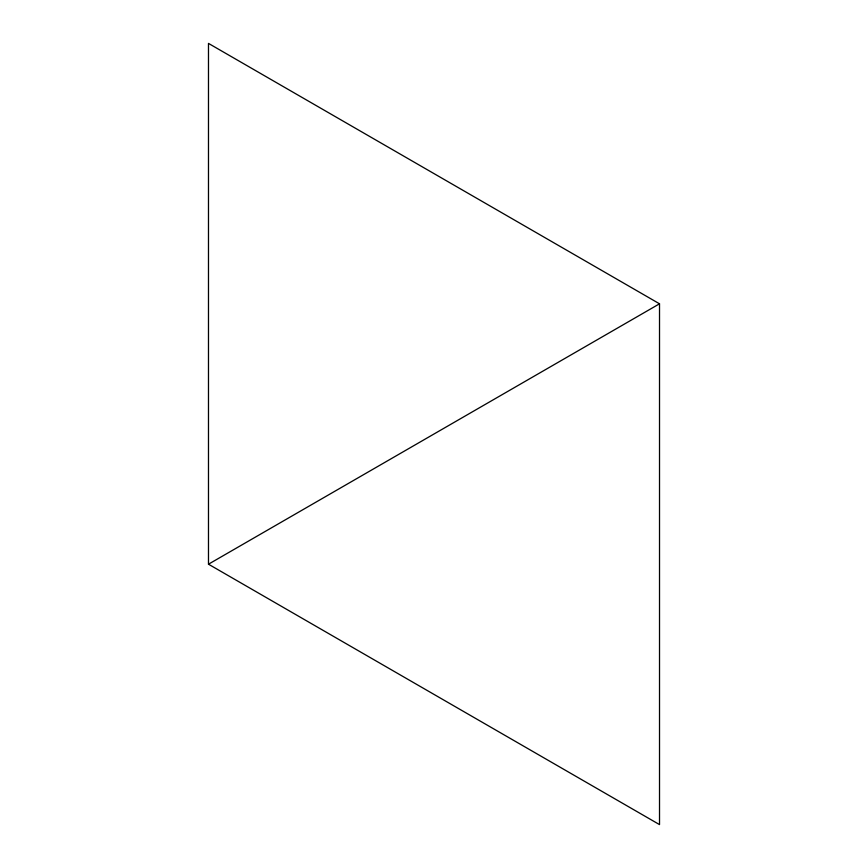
<?xml version="1.0" encoding="UTF-8"?>
<svg xmlns="http://www.w3.org/2000/svg" width="868" height="868" viewBox="0 0 868 868"><rect width="100%" height="100%" fill="white"/><g stroke="black" fill="none" stroke-linecap="round" stroke-linejoin="round"><path stroke-width="1.3" d="M208.483 564.2L659.517 303.8L208.483 43.4L208.483 564.2L659.517 824.6L659.517 303.8"/></g></svg>
